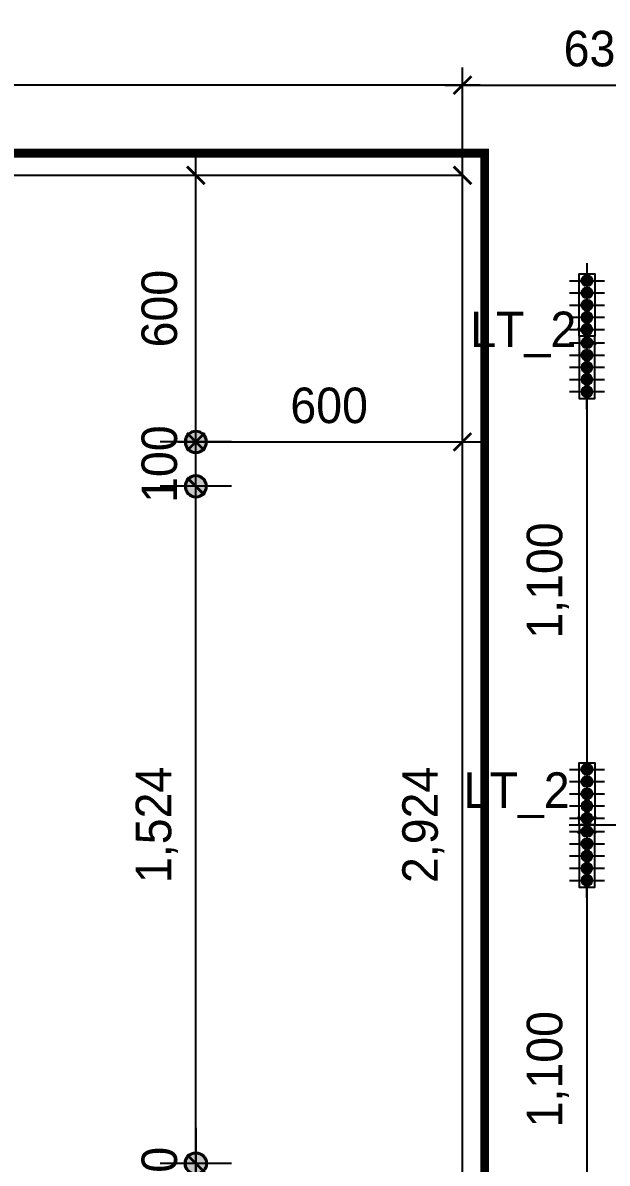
# Model space of a CAD drawing. Header units: millimetres. Extents: x 118028 to 193504, y 42792 to 96100.
# Drawn here: x 179257 to 180572, y 83453 to 86020 of the extents above; entities that cross this region are included whole.
import ezdxf

# ---------------------------------------------------------------- set-up
doc = ezdxf.new("R2010")
doc.units = ezdxf.units.MM
doc.header["$LTSCALE"] = 30
doc.header["$PDMODE"] = 3
doc.linetypes.add('HIDDEN', pattern=[9.525, 6.35, -3.175])
doc.layers.get('DEFPOINTS').update_dxf_attribs({"color": 248})
for name, color, linetype in [('07-DIM WAL', 5, 'Continuous'), ('3.기호.계단선', 30, 'Continuous'), ('CEIL-LIGHT', 7, 'Continuous'), ('RC-LIGHT', 7, 'Continuous')]:
    doc.layers.add(name, color=color, linetype=linetype)
doc.styles.add('HY 울릉도 L', font='')
doc.styles.add('코레일둥고', font='Korail_Round_Gothic_Medium.ttf')
doc.styles.get('HY 울릉도 L').set_extended_font_data('HY울릉도L')
doc.dimstyles.new('40', dxfattribs={"dimscale": 40, "dimtxt": 2, "dimasz": 1, "dimexe": 1, "dimexo": 1, "dimgap": 1, "dimtad": 1, "dimdec": 0, "dimrnd": 0.05, "dimdsep": 46, "dimlunit": 6, "dimtxsty": 'HY 울릉도 L', "dimblk": 'ARCHTICK', "dimcen": 2.5, "dimdle": 1, "dimclrd": 133, "dimclre": 133, "dimclrt": 30, "dimadec": 0, "dimazin": 0, "dimtfac": 1, "dimtdec": 0, "dimtix": 1, "dimtmove": 2, "dimatfit": 3, "dimldrblk": 'ARCHTICK', "dimfxl": 1, "dimlwd": -1, "dimlwe": -1, "dimarcsym": 0})

# ---------------------------------------------------------------- blocks, each defined once
blk = doc.blocks.new('1')
at = {"linetype": 'Continuous'}
h = blk.add_hatch(color=4, dxfattribs=at)
h.dxf.hatch_style = 1
edge = h.paths.add_edge_path()
edge.add_arc((11539653.5, -14273503.8), 37.5, 0, 360)
at = {"color": 1, "linetype": 'Continuous'}
for p, q in [((11539653.5, -14273637.1), (11539653.5, -14273370.5)), ((11539520.2, -14273503.8), (11539786.8, -14273503.8))]:
    blk.add_line(p, q, dxfattribs=at)
at = {"color": 4, "linetype": 'Continuous'}
for radius in [41.5, 37.5]:
    blk.add_circle((11539653.5, -14273503.8), radius, dxfattribs=at)
blk = doc.blocks.new("5RN'")
at = {"layer": 'RC-LIGHT'}
blk.add_lwpolyline([(188137.5, 27400.3), (188277.5, 27400.3), (188277.5, 27435.3), (188137.5, 27435.3)], close=True, dxfattribs=at)
at = {"layer": 'RC-LIGHT', "yscale": 0.2948704765105351, "zscale": 0.2948704765105351}
for p, xscale in [((-3214550.6, 4236252.7), 0.2948704765105351), ((-3214523.1, 4236252.7), 0.2948704765105351), ((3590910.6, 4236252.7), -0.2948704765105351), ((3590938.1, 4236252.7), -0.2948704765105351), ((3590965.5, 4236252.7), -0.2948704765105351)]:
    blk.add_blockref('1', p, dxfattribs=dict(at, xscale=xscale))
blk = doc.blocks.new('_ArchTick')
at = {"color": 0, "linetype": 'ByBlock', "const_width": 0.15}
blk.add_lwpolyline([(-0.5, -0.5), (0.5, 0.5)], dxfattribs=at)
blk = doc.blocks.new('*D123')
at = {"layer": '07-DIM WAL', "color": 133, "transparency": 16777216}
for p, q in [((180526.4, 85354.8), (180526.4, 84174.8)), ((180486.4, 85314.8), (180486.4, 85314.8)), ((180486.4, 84214.8), (180486.4, 84214.8))]:
    blk.add_line(p, q, dxfattribs=at)
at = {"layer": 'DEFPOINTS', "color": 0, "transparency": 16777216}
for p in [(180526.4, 85314.8), (180526.4, 84214.8), (180526.4, 84214.8)]:
    blk.add_point(p, dxfattribs=at)
at = {"layer": '07-DIM WAL', "color": 133, "transparency": 16777216, "xscale": 40, "yscale": 40, "zscale": 40}
for p, rotation in [((180526.4, 85314.8), 90), ((180526.4, 84214.8), 270)]:
    blk.add_blockref('_ArchTick', p, dxfattribs=dict(at, rotation=rotation))
at = {"layer": '07-DIM WAL', "color": 30, "transparency": 16777216, "insert": (180438.5, 84764.8), "char_height": 80, "attachment_point": 5, "rotation": 90, "style": 'HY 울릉도 L'}
blk.add_mtext('1,100', dxfattribs=at)
blk = doc.blocks.new('*D124')
at = {"layer": '07-DIM WAL', "color": 133, "transparency": 16777216}
for p, q in [((180526.4, 84254.8), (180526.4, 83074.8)), ((180486.4, 84214.8), (180486.4, 84214.8)), ((180486.4, 83114.8), (180486.4, 83114.8))]:
    blk.add_line(p, q, dxfattribs=at)
at = {"layer": 'DEFPOINTS', "color": 0, "transparency": 16777216}
for p in [(180526.4, 84214.8), (180526.4, 83114.8), (180526.4, 83114.8)]:
    blk.add_point(p, dxfattribs=at)
at = {"layer": '07-DIM WAL', "color": 133, "transparency": 16777216, "xscale": 40, "yscale": 40, "zscale": 40}
for p, rotation in [((180526.4, 84214.8), 90), ((180526.4, 83114.8), 270)]:
    blk.add_blockref('_ArchTick', p, dxfattribs=dict(at, rotation=rotation))
at = {"layer": '07-DIM WAL', "color": 30, "transparency": 16777216, "insert": (180438.5, 83664.8), "char_height": 80, "attachment_point": 5, "rotation": 90, "style": 'HY 울릉도 L'}
blk.add_mtext('1,100', dxfattribs=at)
blk = doc.blocks.new('*D125')
at = {"layer": '07-DIM WAL', "color": 133, "transparency": 16777216}
for p, q in [((180526.4, 84254.8), (180526.4, 84254.8)), ((180876.4, 84254.8), (180876.4, 84254.8)), ((180486.4, 84214.8), (180916.4, 84214.8))]:
    blk.add_line(p, q, dxfattribs=at)
at = {"layer": 'DEFPOINTS', "color": 0, "transparency": 16777216}
for p in [(180526.4, 84214.8), (180876.4, 84214.8), (180876.4, 84214.8)]:
    blk.add_point(p, dxfattribs=at)
at = {"layer": '07-DIM WAL', "color": 133, "transparency": 16777216, "xscale": 40, "yscale": 40, "zscale": 40, "rotation": 180}
blk.add_blockref('_ArchTick', (180526.4, 84214.8), dxfattribs=at)
at = {"layer": '07-DIM WAL', "color": 133, "transparency": 16777216, "xscale": 40, "yscale": 40, "zscale": 40}
blk.add_blockref('_ArchTick', (180876.4, 84214.8), dxfattribs=at)
at = {"layer": '07-DIM WAL', "color": 30, "transparency": 16777216, "insert": (180701.4, 84296.6), "char_height": 80, "attachment_point": 5, "style": 'HY 울릉도 L'}
blk.add_mtext('350', dxfattribs=at)
blk = doc.blocks.new('*D371')
at = {"layer": '07-DIM WAL', "color": 133, "transparency": 16777216}
for p, q in [((179646.4, 85036.8), (179646.4, 85716.8)), ((179686.4, 85676.8), (179686.4, 85676.8)), ((179686.4, 85076.8), (179686.4, 85076.8))]:
    blk.add_line(p, q, dxfattribs=at)
at = {"layer": 'DEFPOINTS', "color": 0, "transparency": 16777216}
for p in [(179646.4, 85676.8), (179646.4, 85676.8), (179646.4, 85076.8)]:
    blk.add_point(p, dxfattribs=at)
at = {"layer": '07-DIM WAL', "color": 133, "transparency": 16777216, "xscale": 40, "yscale": 40, "zscale": 40}
for p, rotation in [((179646.4, 85676.8), 90), ((179646.4, 85076.8), 270)]:
    blk.add_blockref('_ArchTick', p, dxfattribs=dict(at, rotation=rotation))
at = {"layer": '07-DIM WAL', "color": 30, "transparency": 16777216, "insert": (179564.7, 85376.8), "char_height": 80, "attachment_point": 5, "rotation": 90, "style": 'HY 울릉도 L'}
blk.add_mtext('600', dxfattribs=at)
blk = doc.blocks.new('*D372')
at = {"layer": '07-DIM WAL', "color": 133, "transparency": 16777216}
for p, q in [((179646.4, 85116.8), (179646.4, 85116.8)), ((180246.4, 85116.8), (180246.4, 85116.8)), ((179606.4, 85076.8), (180286.4, 85076.8))]:
    blk.add_line(p, q, dxfattribs=at)
at = {"layer": 'DEFPOINTS', "color": 0, "transparency": 16777216}
for p in [(179646.4, 85076.8), (180246.4, 85076.8), (180246.4, 85076.8)]:
    blk.add_point(p, dxfattribs=at)
at = {"layer": '07-DIM WAL', "color": 133, "transparency": 16777216, "xscale": 40, "yscale": 40, "zscale": 40, "rotation": 180}
blk.add_blockref('_ArchTick', (179646.4, 85076.8), dxfattribs=at)
at = {"layer": '07-DIM WAL', "color": 133, "transparency": 16777216, "xscale": 40, "yscale": 40, "zscale": 40}
blk.add_blockref('_ArchTick', (180246.4, 85076.8), dxfattribs=at)
at = {"layer": '07-DIM WAL', "color": 30, "transparency": 16777216, "insert": (179946.4, 85158.5), "char_height": 80, "attachment_point": 5, "style": 'HY 울릉도 L'}
blk.add_mtext('600', dxfattribs=at)
blk = doc.blocks.new('*D374')
at = {"layer": '07-DIM WAL', "color": 133, "transparency": 16777216}
for p, q in [((180246.4, 82712.8), (180246.4, 85716.8)), ((180206.4, 85676.8), (180206.4, 85676.8)), ((180206.4, 82752.8), (180206.4, 82752.8))]:
    blk.add_line(p, q, dxfattribs=at)
at = {"layer": 'DEFPOINTS', "color": 0, "transparency": 16777216}
for p in [(180246.4, 85676.8), (180246.4, 85676.8), (180246.4, 82752.8)]:
    blk.add_point(p, dxfattribs=at)
at = {"layer": '07-DIM WAL', "color": 133, "transparency": 16777216, "xscale": 40, "yscale": 40, "zscale": 40}
for p, rotation in [((180246.4, 85676.8), 90), ((180246.4, 82752.8), 270)]:
    blk.add_blockref('_ArchTick', p, dxfattribs=dict(at, rotation=rotation))
at = {"layer": '07-DIM WAL', "color": 30, "transparency": 16777216, "insert": (180158.4, 84214.8), "char_height": 80, "attachment_point": 5, "rotation": 90, "style": 'HY 울릉도 L'}
blk.add_mtext('2,924', dxfattribs=at)
blk = doc.blocks.new('*D378')
at = {"layer": '07-DIM WAL', "color": 133, "transparency": 16777216}
for p, q in [((180246.4, 85716.8), (180246.4, 85919.7)), ((180876.4, 85716.8), (180876.4, 85919.7)), ((180206.4, 85879.7), (180916.4, 85879.7))]:
    blk.add_line(p, q, dxfattribs=at)
at = {"layer": 'DEFPOINTS', "color": 0, "transparency": 16777216}
for p in [(180876.4, 85879.7), (180246.4, 85676.8), (180876.4, 85676.8)]:
    blk.add_point(p, dxfattribs=at)
at = {"layer": '07-DIM WAL', "color": 133, "transparency": 16777216, "xscale": 40, "yscale": 40, "zscale": 40, "rotation": 180}
blk.add_blockref('_ArchTick', (180246.4, 85879.7), dxfattribs=at)
at = {"layer": '07-DIM WAL', "color": 133, "transparency": 16777216, "xscale": 40, "yscale": 40, "zscale": 40}
blk.add_blockref('_ArchTick', (180876.4, 85879.7), dxfattribs=at)
at = {"layer": '07-DIM WAL', "color": 30, "transparency": 16777216, "insert": (180561.4, 85961.5), "char_height": 80, "attachment_point": 5, "style": 'HY 울릉도 L'}
blk.add_mtext('630', dxfattribs=at)
blk = doc.blocks.new('*D385')
at = {"layer": '07-DIM WAL', "color": 133, "transparency": 16777216}
for p, q in [((179646.4, 83312.8), (179646.4, 83492.8)), ((179606.4, 83452.8), (179606.4, 83452.8)), ((179606.4, 83352.8), (179606.4, 83352.8))]:
    blk.add_line(p, q, dxfattribs=at)
at = {"layer": 'DEFPOINTS', "color": 0, "transparency": 16777216}
for p in [(179646.4, 83452.8), (179646.4, 83452.8), (179646.4, 83352.8)]:
    blk.add_point(p, dxfattribs=at)
at = {"layer": '07-DIM WAL', "color": 133, "transparency": 16777216, "xscale": 40, "yscale": 40, "zscale": 40}
for p, rotation in [((179646.4, 83452.8), 270), ((179646.4, 83352.8), 90)]:
    blk.add_blockref('_ArchTick', p, dxfattribs=dict(at, rotation=rotation))
at = {"layer": '07-DIM WAL', "color": 30, "transparency": 16777216, "insert": (179564.7, 83402.8), "char_height": 80, "attachment_point": 5, "rotation": 90, "style": 'HY 울릉도 L'}
blk.add_mtext('100', dxfattribs=at)
blk = doc.blocks.new('*D386')
at = {"layer": '07-DIM WAL', "color": 133, "transparency": 16777216}
for p, q in [((179646.4, 83412.8), (179646.4, 85016.8)), ((179686.4, 84976.8), (179686.4, 84976.8)), ((179686.4, 83452.8), (179686.4, 83452.8))]:
    blk.add_line(p, q, dxfattribs=at)
at = {"layer": 'DEFPOINTS', "color": 0, "transparency": 16777216}
for p in [(179646.4, 84976.8), (179646.4, 84976.8), (179646.4, 83452.8)]:
    blk.add_point(p, dxfattribs=at)
at = {"layer": '07-DIM WAL', "color": 133, "transparency": 16777216, "xscale": 40, "yscale": 40, "zscale": 40}
for p, rotation in [((179646.4, 84976.8), 90), ((179646.4, 83452.8), 270)]:
    blk.add_blockref('_ArchTick', p, dxfattribs=dict(at, rotation=rotation))
at = {"layer": '07-DIM WAL', "color": 30, "transparency": 16777216, "insert": (179558.5, 84214.8), "char_height": 80, "attachment_point": 5, "rotation": 90, "style": 'HY 울릉도 L'}
blk.add_mtext('1,524', dxfattribs=at)
blk = doc.blocks.new('*D387')
at = {"layer": '07-DIM WAL', "color": 133, "transparency": 16777216}
for p, q in [((179646.4, 84936.8), (179646.4, 85116.8)), ((179686.4, 85076.8), (179686.4, 85076.8)), ((179606.4, 84976.8), (179606.4, 84976.8))]:
    blk.add_line(p, q, dxfattribs=at)
at = {"layer": 'DEFPOINTS', "color": 0, "transparency": 16777216}
for p in [(179646.4, 85076.8), (179646.4, 85076.8), (179646.4, 84976.8)]:
    blk.add_point(p, dxfattribs=at)
at = {"layer": '07-DIM WAL', "color": 133, "transparency": 16777216, "xscale": 40, "yscale": 40, "zscale": 40}
for p, rotation in [((179646.4, 85076.8), 270), ((179646.4, 84976.8), 90)]:
    blk.add_blockref('_ArchTick', p, dxfattribs=dict(at, rotation=rotation))
at = {"layer": '07-DIM WAL', "color": 30, "transparency": 16777216, "insert": (179564.7, 85026.8), "char_height": 80, "attachment_point": 5, "rotation": 90, "style": 'HY 울릉도 L'}
blk.add_mtext('100', dxfattribs=at)
blk = doc.blocks.new('*D388')
at = {"layer": '07-DIM WAL', "color": 133, "transparency": 16777216}
for p, q in [((176967.4, 85716.8), (176967.4, 85919.7)), ((180246.4, 85716.8), (180246.4, 85919.7)), ((180286.4, 85879.7), (176927.4, 85879.7))]:
    blk.add_line(p, q, dxfattribs=at)
at = {"layer": 'DEFPOINTS', "color": 0, "transparency": 16777216}
for p in [(176967.4, 85879.7), (176967.4, 85676.8), (180246.4, 85676.8)]:
    blk.add_point(p, dxfattribs=at)
at = {"layer": '07-DIM WAL', "color": 133, "transparency": 16777216, "xscale": 40, "yscale": 40, "zscale": 40, "rotation": 180}
blk.add_blockref('_ArchTick', (176967.4, 85879.7), dxfattribs=at)
at = {"layer": '07-DIM WAL', "color": 133, "transparency": 16777216, "xscale": 40, "yscale": 40, "zscale": 40}
blk.add_blockref('_ArchTick', (180246.4, 85879.7), dxfattribs=at)
at = {"layer": '07-DIM WAL', "color": 30, "transparency": 16777216, "insert": (178606.9, 85967.6), "char_height": 80, "attachment_point": 5, "style": 'HY 울릉도 L'}
blk.add_mtext('3,279', dxfattribs=at)

msp = doc.modelspace()

# ---------------------------------------------------------------- linework, layer by layer
at = {"layer": 'CEIL-LIGHT', "color": 10, "linetype": 'HIDDEN', "const_width": 20}
msp.add_lwpolyline([(180296.4, 85726.8), (176917.4, 85726.8), (176917.4, 82702.8), (180296.4, 82702.8)], close=True, dxfattribs=at)
at = {"layer": 'CEIL-LIGHT'}
msp.add_lwpolyline([(180246.4, 85676.8), (176967.4, 85676.8), (176967.4, 82752.8), (180246.4, 82752.8)], close=True, dxfattribs=at)

# ---------------------------------------------------------------- block references
at = {"layer": 'RC-LIGHT', "xscale": -1, "rotation": 269.9999999999999}
for p in [(153108.6, -102822.7), (153108.6, -103922.7)]:
    msp.add_blockref("5RN'", p, dxfattribs=at)
at = {"layer": 'RC-LIGHT', "rotation": 269.9999999999999}
for p in [(153108.6, 273452.3), (153108.6, 272352.3)]:
    msp.add_blockref("5RN'", p, dxfattribs=at)
at = {"layer": 'RC-LIGHT', "xscale": -0.6024096385271789, "yscale": 0.6024096385271789, "zscale": 0.6024096385271789}
for p in [(7131244.9, 8683573.1), (7131244.9, 8683473.1)]:
    msp.add_blockref('1', p, dxfattribs=at)
at = {"layer": 'RC-LIGHT', "xscale": 0.6024096385271789, "yscale": 0.6024096385271789, "zscale": 0.6024096385271789, "rotation": 180}
msp.add_blockref('1', (7131244.9, -8515043.5), dxfattribs=at)

# ---------------------------------------------------------------- texts
at = {"layer": '3.기호.계단선', "style": '코레일둥고'}
for p in [(180263.9, 85290.1), (180249.1, 84253.1)]:
    msp.add_text('LT_2', height=80, dxfattribs=at).set_placement(p)

# ---------------------------------------------------------------- dimensions: what is measured, and where the dimension line sits
at = {"layer": '07-DIM WAL'}
for base, p1, p2, picture, middle in [((176967.4, 85879.7), (180246.4, 85676.8), (176967.4, 85676.8), '*D388', (178606.9, 85967.6)), ((180876.4, 85879.7), (180246.4, 85676.8), (180876.4, 85676.8), '*D378', (180561.4, 85961.5)), ((180246.4, 85076.8), (179646.4, 85076.8), (180246.4, 85076.8), '*D372', (179946.4, 85158.5)), ((180876.4, 84214.8), (180526.4, 84214.8), (180876.4, 84214.8), '*D125', (180701.4, 84296.6))]:
    dim = msp.add_linear_dim(base=base, p1=p1, p2=p2, dimstyle='40', dxfattribs=at)
    dim.commit()
    dim.dimension.update_dxf_attribs({"geometry": picture, "text_midpoint": middle})
for base, p1, p2, picture, middle in [((179646.4, 85676.8), (179646.4, 85076.8), (179646.4, 85676.8), '*D371', (179564.7, 85376.8)), ((180246.4, 85676.8), (180246.4, 82752.8), (180246.4, 85676.8), '*D374', (180158.4, 84214.8)), ((180526.4, 84214.8), (180526.4, 85314.8), (180526.4, 84214.8), '*D123', (180438.5, 84764.8)), ((179646.4, 85076.8), (179646.4, 84976.8), (179646.4, 85076.8), '*D387', (179564.7, 85026.8)), ((179646.4, 84976.8), (179646.4, 83452.8), (179646.4, 84976.8), '*D386', (179558.5, 84214.8)), ((180526.4, 83114.8), (180526.4, 84214.8), (180526.4, 83114.8), '*D124', (180438.5, 83664.8)), ((179646.4, 83452.8), (179646.4, 83352.8), (179646.4, 83452.8), '*D385', (179564.7, 83402.8))]:
    dim = msp.add_linear_dim(base=base, p1=p1, p2=p2, angle=90, dimstyle='40', dxfattribs=at)
    dim.commit()
    dim.dimension.update_dxf_attribs({"geometry": picture, "text_midpoint": middle})

doc.saveas('drawing.dxf')
